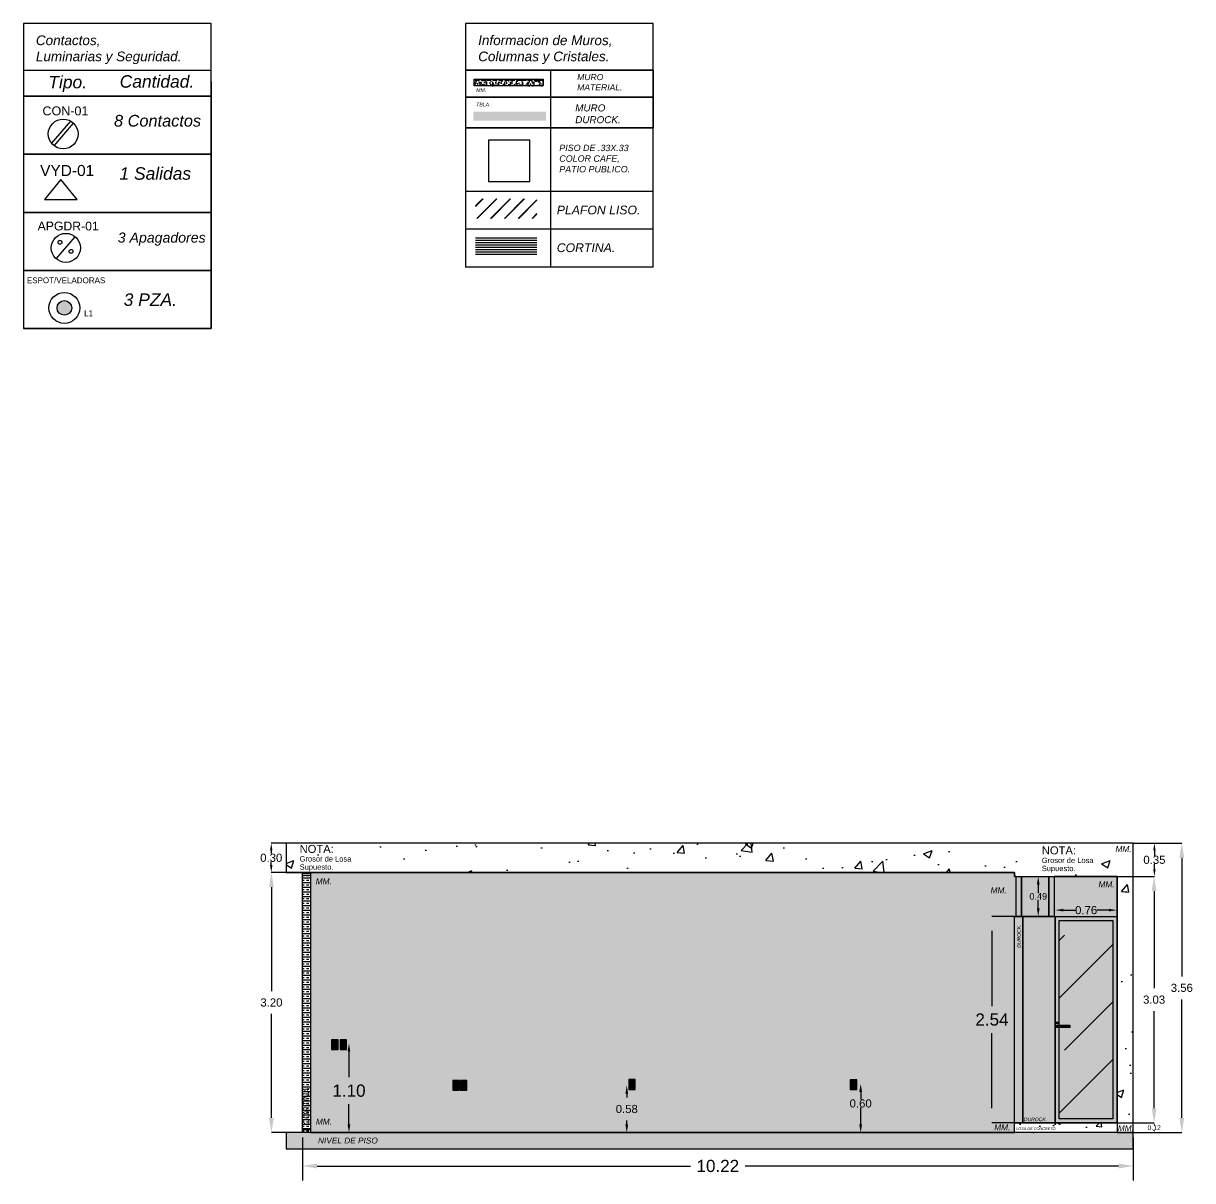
# Model space of a CAD drawing. Header units: millimetres. Extents: x 10930 to 21977, y 3784 to 7635.
# Drawn here: x 10990.5 to 11004.88, y 3807.74 to 3821.97 of the extents above; entities that cross this region are included whole.
import ezdxf

# ---------------------------------------------------------------- set-up
doc = ezdxf.new("R2010")
doc.units = ezdxf.units.MM
for name, color, linetype in [('CORTE', 224, 'Continuous'), ('CUADRO IMFORMATIVO', 93, 'Continuous'), ('MEDIDAS.', 75, 'Continuous'), ('MUROS ACABADO.', 60, 'Continuous')]:
    doc.layers.add(name, color=color, linetype=linetype)
doc.layers.add('MURO DUROCK', color=61, linetype='Continuous', lineweight=25)
doc.styles.get("Standard").update_dxf_attribs({"font": 'arial.ttf'})
doc.dimstyles.get("Standard").update_dxf_attribs({"dimtxt": 0.15, "dimasz": 0.18, "dimexe": 0.18, "dimexo": 0.0625, "dimgap": 0.09, "dimtad": 0, "dimtih": 1, "dimtoh": 1, "dimzin": 0, "dimdsep": 46, "dimtxsty": 'Standard', "dimblk2": 'ARCHTICK', "dimcen": 0.09, "dimadec": 0, "dimazin": 0, "dimtfac": 1, "dimtofl": 0, "dimtmove": 0, "dimatfit": 3, "dimfxl": 1, "dimtolj": 1, "dimtzin": 0, "dimarcsym": 0})

# ---------------------------------------------------------------- blocks, each defined once
blk = doc.blocks.new('*D201')
at = {"layer": 'Defpoints', "color": 0, "transparency": 16777216}
for p in [(11004.152, 3811.889), (11004.152, 3808.329), (11004.749, 3808.329)]:
    blk.add_point(p, dxfattribs=at)
at = {"layer": 'MEDIDAS.', "color": 0, "lineweight": -2, "transparency": 16777216}
for p, q in [((11004.152, 3811.889), (11004.749, 3811.889)), ((11004.749, 3811.709), (11004.749, 3810.25)), ((11004.749, 3808.509), (11004.749, 3809.968)), ((11004.152, 3808.329), (11004.749, 3808.329))]:
    blk.add_line(p, q, dxfattribs=at)
at = {"layer": 'MEDIDAS.', "color": 0, "transparency": 16777216}
for points in [[(11004.719, 3811.709), (11004.779, 3811.709), (11004.749, 3811.889)], [(11004.719, 3808.509), (11004.779, 3808.509), (11004.749, 3808.329)]]:
    blk.add_solid(points, dxfattribs=at)
at = {"layer": 'MEDIDAS.', "color": 0, "transparency": 16777216, "insert": (11004.749, 3810.109), "char_height": 0.1, "attachment_point": 5}
blk.add_mtext('\\A1;3.56', dxfattribs=at)
blk = doc.blocks.new('_ArchTick')
at = {"color": 0, "linetype": 'ByBlock', "const_width": 0.15}
blk.add_lwpolyline([(-0.5, -0.5), (0.5, 0.5)], dxfattribs=at)
blk = doc.blocks.new('*D202')
at = {"layer": 'Defpoints', "color": 0, "transparency": 16777216}
for p in [(11004.152, 3811.889), (11004.152, 3811.479), (11004.412, 3811.479)]:
    blk.add_point(p, dxfattribs=at)
at = {"layer": 'MEDIDAS.', "color": 0, "lineweight": -2, "transparency": 16777216}
for p, q in [((11004.152, 3811.889), (11004.412, 3811.889)), ((11004.412, 3811.799), (11004.412, 3811.735)), ((11004.412, 3811.569), (11004.412, 3811.633)), ((11004.152, 3811.479), (11004.412, 3811.479))]:
    blk.add_line(p, q, dxfattribs=at)
at = {"layer": 'MEDIDAS.', "color": 0, "transparency": 16777216}
for points in [[(11004.397, 3811.799), (11004.427, 3811.799), (11004.412, 3811.889)], [(11004.397, 3811.569), (11004.427, 3811.569), (11004.412, 3811.479)]]:
    blk.add_solid(points, dxfattribs=at)
at = {"layer": 'MEDIDAS.', "color": 0, "transparency": 16777216, "insert": (11004.412, 3811.684), "char_height": 0.1, "attachment_point": 5}
blk.add_mtext('\\A1;0.35', dxfattribs=at)
blk = doc.blocks.new('*D203')
at = {"layer": 'Defpoints', "color": 0, "transparency": 16777216}
for p in [(10993.732, 3811.889), (10993.549, 3811.529), (10993.732, 3811.529)]:
    blk.add_point(p, dxfattribs=at)
at = {"layer": 'MEDIDAS.', "color": 0, "lineweight": -2, "transparency": 16777216}
for p, q in [((10993.732, 3811.889), (10993.549, 3811.889)), ((10993.549, 3811.799), (10993.549, 3811.76)), ((10993.549, 3811.619), (10993.549, 3811.658)), ((10993.732, 3811.529), (10993.549, 3811.529))]:
    blk.add_line(p, q, dxfattribs=at)
at = {"layer": 'MEDIDAS.', "color": 0, "transparency": 16777216}
for points in [[(10993.534, 3811.799), (10993.564, 3811.799), (10993.549, 3811.889)], [(10993.534, 3811.619), (10993.564, 3811.619), (10993.549, 3811.529)]]:
    blk.add_solid(points, dxfattribs=at)
at = {"layer": 'MEDIDAS.', "color": 0, "transparency": 16777216, "insert": (10993.549, 3811.709), "char_height": 0.1, "attachment_point": 5}
blk.add_mtext('\\A1;0.30', dxfattribs=at)
blk = doc.blocks.new('*D204')
at = {"layer": 'Defpoints', "color": 0, "transparency": 16777216}
for p in [(11003.952, 3811.479), (11003.952, 3808.449), (11004.408, 3808.449)]:
    blk.add_point(p, dxfattribs=at)
at = {"layer": 'MEDIDAS.', "color": 0, "lineweight": -2, "transparency": 16777216}
for p, q in [((11003.952, 3811.479), (11004.408, 3811.479)), ((11004.408, 3811.299), (11004.408, 3810.105)), ((11004.408, 3808.629), (11004.408, 3809.823)), ((11003.952, 3808.449), (11004.408, 3808.449))]:
    blk.add_line(p, q, dxfattribs=at)
at = {"layer": 'MEDIDAS.', "color": 0, "transparency": 16777216}
for points in [[(11004.378, 3811.299), (11004.438, 3811.299), (11004.408, 3811.479)], [(11004.378, 3808.629), (11004.438, 3808.629), (11004.408, 3808.449)]]:
    blk.add_solid(points, dxfattribs=at)
at = {"layer": 'MEDIDAS.', "color": 0, "transparency": 16777216, "insert": (11004.408, 3809.964), "char_height": 0.1, "attachment_point": 5}
blk.add_mtext('\\A1;3.03', dxfattribs=at)
blk = doc.blocks.new('*D205')
at = {"layer": 'Defpoints', "color": 0, "transparency": 16777216}
for p in [(10994.032, 3811.529), (10993.551, 3808.329), (10994.032, 3808.329)]:
    blk.add_point(p, dxfattribs=at)
at = {"layer": 'MEDIDAS.', "color": 0, "lineweight": -2, "transparency": 16777216}
for p, q in [((10994.032, 3811.529), (10993.551, 3811.529)), ((10993.551, 3811.349), (10993.551, 3810.07)), ((10993.551, 3808.509), (10993.551, 3809.788)), ((10994.032, 3808.329), (10993.551, 3808.329))]:
    blk.add_line(p, q, dxfattribs=at)
at = {"layer": 'MEDIDAS.', "color": 0, "transparency": 16777216}
for points in [[(10993.521, 3811.349), (10993.581, 3811.349), (10993.551, 3811.529)], [(10993.521, 3808.509), (10993.581, 3808.509), (10993.551, 3808.329)]]:
    blk.add_solid(points, dxfattribs=at)
at = {"layer": 'MEDIDAS.', "color": 0, "transparency": 16777216, "insert": (10993.551, 3809.929), "char_height": 0.1, "attachment_point": 5}
blk.add_mtext('\\A1;3.20', dxfattribs=at)
blk = doc.blocks.new('*D206')
at = {"layer": 'Defpoints', "color": 0, "transparency": 16777216}
for p in [(11004.152, 3808.449), (11004.152, 3808.329), (11004.409, 3808.329)]:
    blk.add_point(p, dxfattribs=at)
at = {"layer": 'MEDIDAS.', "color": 0, "lineweight": -2, "transparency": 16777216}
for p, q in [((11004.152, 3808.449), (11004.409, 3808.449)), ((11004.152, 3808.329), (11004.409, 3808.329)), ((11004.409, 3808.429), (11004.409, 3808.42)), ((11004.409, 3808.349), (11004.409, 3808.358))]:
    blk.add_line(p, q, dxfattribs=at)
at = {"layer": 'MEDIDAS.', "color": 0, "transparency": 16777216}
for points in [[(11004.406, 3808.429), (11004.413, 3808.429), (11004.409, 3808.449)], [(11004.406, 3808.349), (11004.413, 3808.349), (11004.409, 3808.329)]]:
    blk.add_solid(points, dxfattribs=at)
at = {"layer": 'MEDIDAS.', "color": 0, "transparency": 16777216, "insert": (11004.409, 3808.389), "char_height": 0.06, "attachment_point": 5}
blk.add_mtext('\\A1;0.12', dxfattribs=at)
blk = doc.blocks.new('*D209')
at = {"layer": 'Defpoints', "color": 0, "transparency": 16777216}
for p in [(10993.932, 3808.329), (11004.152, 3808.329), (11004.152, 3807.918)]:
    blk.add_point(p, dxfattribs=at)
at = {"layer": 'MEDIDAS.', "color": 0, "lineweight": -2, "transparency": 16777216}
for p, q in [((10993.932, 3808.267), (10993.932, 3807.738)), ((11004.152, 3808.267), (11004.152, 3807.738)), ((10994.112, 3807.918), (10998.707, 3807.918)), ((11003.972, 3807.918), (10999.377, 3807.918))]:
    blk.add_line(p, q, dxfattribs=at)
at = {"layer": 'MEDIDAS.', "color": 0, "transparency": 16777216}
for points in [[(10994.112, 3807.948), (10994.112, 3807.888), (10993.932, 3807.918)], [(11003.972, 3807.948), (11003.972, 3807.888), (11004.152, 3807.918)]]:
    blk.add_solid(points, dxfattribs=at)
at = {"layer": 'MEDIDAS.', "color": 0, "transparency": 16777216, "insert": (10999.042, 3807.918), "char_height": 0.15, "attachment_point": 5}
blk.add_mtext('\\A1;10.22', dxfattribs=at)
blk = doc.blocks.new('*D211')
at = {"layer": 'Defpoints', "color": 0, "transparency": 16777216}
for p in [(11002.692, 3810.989), (11002.414, 3808.449), (11002.692, 3808.449)]:
    blk.add_point(p, dxfattribs=at)
at = {"layer": 'MEDIDAS.', "color": 0, "lineweight": -2, "transparency": 16777216}
for p, q in [((11002.692, 3810.989), (11002.414, 3810.989)), ((11002.414, 3810.809), (11002.414, 3809.886)), ((11002.414, 3808.629), (11002.414, 3809.553)), ((11002.692, 3808.449), (11002.414, 3808.449))]:
    blk.add_line(p, q, dxfattribs=at)
at = {"layer": 'MEDIDAS.', "color": 0, "transparency": 16777216}
for points in [[(11002.384, 3810.809), (11002.444, 3810.809), (11002.414, 3810.989)], [(11002.384, 3808.629), (11002.444, 3808.629), (11002.414, 3808.449)]]:
    blk.add_solid(points, dxfattribs=at)
at = {"layer": 'MEDIDAS.', "color": 0, "transparency": 16777216, "insert": (11002.414, 3809.719), "char_height": 0.15, "attachment_point": 5}
blk.add_mtext('\\A1;2.54', dxfattribs=at)
blk = doc.blocks.new('*D213')
at = {"layer": 'Defpoints', "color": 0, "transparency": 16777216}
for p in [(11002.983, 3811.479), (11002.983, 3811.479), (11002.983, 3810.989)]:
    blk.add_point(p, dxfattribs=at)
at = {"layer": 'MEDIDAS.', "color": 0, "lineweight": -2, "transparency": 16777216}
for p, q in [((11002.983, 3811.379), (11002.983, 3811.275)), ((11002.983, 3811.089), (11002.983, 3811.193))]:
    blk.add_line(p, q, dxfattribs=at)
at = {"layer": 'MEDIDAS.', "color": 0, "transparency": 16777216}
for points in [[(11002.966, 3811.379), (11003, 3811.379), (11002.983, 3811.479)], [(11002.966, 3811.089), (11003, 3811.089), (11002.983, 3810.989)]]:
    blk.add_solid(points, dxfattribs=at)
at = {"layer": 'MEDIDAS.', "color": 0, "transparency": 16777216, "insert": (11002.983, 3811.234), "char_height": 0.08, "attachment_point": 5}
blk.add_mtext('\\A1;0.49', dxfattribs=at)
blk = doc.blocks.new('*D215')
at = {"layer": 'Defpoints', "color": 0, "transparency": 16777216}
for p in [(11003.192, 3811.065), (11003.952, 3811.065), (11003.952, 3811.065)]:
    blk.add_point(p, dxfattribs=at)
at = {"layer": 'MEDIDAS.', "color": 0, "lineweight": -2, "transparency": 16777216}
for p, q in [((11003.292, 3811.065), (11003.442, 3811.065)), ((11003.852, 3811.065), (11003.702, 3811.065))]:
    blk.add_line(p, q, dxfattribs=at)
at = {"layer": 'MEDIDAS.', "color": 0, "transparency": 16777216}
for points in [[(11003.292, 3811.082), (11003.292, 3811.049), (11003.192, 3811.065)], [(11003.852, 3811.082), (11003.852, 3811.049), (11003.952, 3811.065)]]:
    blk.add_solid(points, dxfattribs=at)
at = {"layer": 'MEDIDAS.', "color": 0, "transparency": 16777216, "insert": (11003.572, 3811.065), "char_height": 0.1, "attachment_point": 5}
blk.add_mtext('\\A1;0.76', dxfattribs=at)
blk = doc.blocks.new('*D217')
at = {"layer": 'Defpoints', "color": 0, "transparency": 16777216}
for p in [(10994.505, 3809.429), (10994.505, 3809.429), (10994.565, 3808.329)]:
    blk.add_point(p, dxfattribs=at)
at = {"layer": 'MEDIDAS.', "color": 0, "lineweight": -2, "transparency": 16777216}
for p, q in [((10994.505, 3809.329), (10994.505, 3809.011)), ((10994.505, 3808.429), (10994.505, 3808.678)), ((10994.565, 3808.329), (10994.505, 3808.329))]:
    blk.add_line(p, q, dxfattribs=at)
at = {"layer": 'MEDIDAS.', "color": 0, "transparency": 16777216}
for points in [[(10994.488, 3809.329), (10994.521, 3809.329), (10994.505, 3809.429)], [(10994.488, 3808.429), (10994.521, 3808.429), (10994.505, 3808.329)]]:
    blk.add_solid(points, dxfattribs=at)
at = {"layer": 'MEDIDAS.', "color": 0, "transparency": 16777216, "insert": (10994.505, 3808.844), "char_height": 0.15, "attachment_point": 5}
blk.add_mtext('\\A1;1.10', dxfattribs=at)
blk = doc.blocks.new('*D220')
at = {"layer": 'Defpoints', "color": 0, "transparency": 16777216}
for p in [(11000.799, 3808.929), (11000.799, 3808.929), (11000.799, 3808.329)]:
    blk.add_point(p, dxfattribs=at)
at = {"layer": 'MEDIDAS.', "color": 0, "lineweight": -2, "transparency": 16777216}
for p, q in [((11000.799, 3808.829), (11000.799, 3808.738)), ((11000.799, 3808.429), (11000.799, 3808.636))]:
    blk.add_line(p, q, dxfattribs=at)
at = {"layer": 'MEDIDAS.', "color": 0, "transparency": 16777216}
for points in [[(11000.782, 3808.829), (11000.816, 3808.829), (11000.799, 3808.929)], [(11000.782, 3808.429), (11000.816, 3808.429), (11000.799, 3808.329)]]:
    blk.add_solid(points, dxfattribs=at)
at = {"layer": 'MEDIDAS.', "color": 0, "transparency": 16777216, "insert": (11000.799, 3808.687), "char_height": 0.1, "attachment_point": 5}
blk.add_mtext('\\A1;0.60', dxfattribs=at)
blk = doc.blocks.new('*D221')
at = {"layer": 'Defpoints', "color": 0, "transparency": 16777216}
for p in [(10997.922, 3808.909), (10997.922, 3808.909), (10997.922, 3808.329)]:
    blk.add_point(p, dxfattribs=at)
at = {"layer": 'MEDIDAS.', "color": 0, "lineweight": -2, "transparency": 16777216}
for p, q in [((10997.922, 3808.809), (10997.922, 3808.76)), ((10997.922, 3808.429), (10997.922, 3808.478))]:
    blk.add_line(p, q, dxfattribs=at)
at = {"layer": 'MEDIDAS.', "color": 0, "transparency": 16777216}
for points in [[(10997.905, 3808.809), (10997.939, 3808.809), (10997.922, 3808.909)], [(10997.905, 3808.429), (10997.939, 3808.429), (10997.922, 3808.329)]]:
    blk.add_solid(points, dxfattribs=at)
at = {"layer": 'MEDIDAS.', "color": 0, "transparency": 16777216, "insert": (10997.922, 3808.619), "char_height": 0.1, "attachment_point": 5}
blk.add_mtext('\\A1;0.58', dxfattribs=at)

msp = doc.modelspace()

# ---------------------------------------------------------------- hatches: boundary and pattern name
at = {"layer": 'CORTE'}
h = msp.add_hatch(dxfattribs=at)
h.set_pattern_fill('TRANS', color=250)
h.set_pattern_definition([(0, (10960.837, 3730.482), (0, 6.35), []), (0, (10960.837, 3733.657), (0, 6.35), [3.175, -3.175])])
h.paths.add_polyline_path([(10993.932, 3811.529), (10994.032, 3811.529), (10994.032, 3811.493), (10993.932, 3811.493)])
h = msp.add_hatch(color=251, dxfattribs=at)
h.dxf.hatch_style = 1
h.paths.add_polyline_path([(11002.71, 3811.479), (11002.776, 3811.479), (11002.776, 3810.989), (11002.71, 3810.989)])
h = msp.add_hatch(color=251, dxfattribs=at)
h.dxf.hatch_style = 1
h.paths.add_polyline_path([(11003.112, 3811.479), (11003.178, 3811.479), (11003.178, 3810.989), (11003.112, 3810.989)])
h = msp.add_hatch(dxfattribs=at)
h.set_pattern_fill('TRANS', color=250)
h.set_pattern_definition([(0, (10960.837, 3727.3187), (0, 6.35), []), (0, (10960.837, 3730.4937), (0, 6.35), [3.175, -3.175])])
h.paths.add_polyline_path([(10993.932, 3808.366), (10994.032, 3808.366), (10994.032, 3808.329), (10993.932, 3808.329)])
at = {"layer": 'CUADRO IMFORMATIVO'}
h = msp.add_hatch(dxfattribs=at)
h.set_pattern_fill('ANGLE', color=151, scale=0.010385)
h.set_pattern_definition([(0, (-11794.835896, -4063.511164), (0, 0.07254180236), [0.05275767444, -0.01978412792]), (90, (-11794.835896, -4063.511164), (-0.07254180236, 4e-18), [0.05275767444, -0.01978412792])])
h.paths.add_polyline_path([(10996.895, 3821.204), (10996.895, 3821.287), (10996.043, 3821.287), (10996.043, 3821.204)])
h = msp.add_hatch(dxfattribs=at)
h.set_pattern_fill('AR-CONC', color=50, scale=0.0005)
h.paths.add_polyline_path([(10996.043, 3821.204), (10996.043, 3821.287), (10996.895, 3821.287), (10996.895, 3821.204)])
h = msp.add_hatch(color=52, dxfattribs=at)
h.dxf.hatch_style = 1
h.paths.add_polyline_path([(10996.929, 3820.778), (10996.929, 3820.885), (10996.035, 3820.885), (10996.035, 3820.778)])
h = msp.add_hatch(dxfattribs=at)
h.set_pattern_fill('JIS_LC_20A', color=71, scale=0.006)
h.set_pattern_definition([(45, (26.15879, 1.55825), (-0.0848528137, 0.0848528137), []), (45, (26.16479, 1.55825), (-0.0848528137, 0.0848528137), [])])
h.paths.add_polyline_path([(10996.063, 3819.813), (10996.817, 3819.813), (10996.817, 3819.573), (10996.063, 3819.573)])
h = msp.add_hatch(dxfattribs=at)
h.set_pattern_fill('LINE', color=86, scale=0.009)
h.paths.add_polyline_path([(10996.063, 3819.349), (10996.817, 3819.349), (10996.817, 3819.109), (10996.063, 3819.109)])
at = {"layer": 'CUADRO IMFORMATIVO', "lineweight": -3}
h = msp.add_hatch(color=3, dxfattribs=at)
h.dxf.hatch_style = 1
edge = h.paths.add_edge_path()
edge.add_arc((10991.004, 3818.473), 0.0902, 0, 360)
at = {"layer": 'MURO DUROCK'}
h = msp.add_hatch(color=30, dxfattribs=at)
h.dxf.hatch_style = 1
h.paths.add_polyline_path([(11002.792, 3808.449), (11002.692, 3808.449), (11002.692, 3810.989), (11002.792, 3810.989)])
h = msp.add_hatch(color=30, dxfattribs=at)
h.dxf.hatch_style = 1
h.paths.add_polyline_path([(11003.192, 3808.449), (11002.792, 3808.449), (11002.792, 3810.989), (11003.192, 3810.989)])
at = {"layer": 'MUROS ACABADO.'}
h = msp.add_hatch(dxfattribs=at)
h.set_pattern_fill('AR-CONC', color=50, scale=0.006)
h.set_pattern_definition([(50, (10960.8372, 3730.4821), (1.093108, -0.0956345), [0.1143, -1.2573]), (355, (10960.8372, 3730.4821), (-0.21146, 1.146341), [0.09144, -1.005844]), (100.4514, (10960.9283, 3730.4741), (0.881647, 1.050707), [0.09714, -1.068541]), (46.1842, (10960.8372, 3730.7869), (1.626474, -0.252254), [0.17145, -1.88595]), (96.6356, (10960.9727, 3730.7659), (1.424425, 1.484557), [0.14571, -1.602814]), (351.1842, (10960.8372, 3730.7869), (1.424425, 1.484557), [0.13716, -1.508758]), (21, (10960.9896, 3730.7107), (0.909686, -0.613591), [0.1143, -1.2573]), (326, (10960.9896, 3730.7107), (0.370812, 1.105128), [0.09144, -1.00584]), (71.4514, (10961.0654, 3730.6596), (1.280499, 0.491537), [0.09714, -1.06854]), (37.5, (10960.8372, 3730.4821), (0.0185316, 0.5073302), [0, -0.993648, 0, -1.02108, 0, -1.00965]), (7.5, (10960.8372, 3730.4821), (0.400918, 0.6010834), [0, -0.582168, 0, -0.970788, 0, -0.38481]), (327.5, (10960.49734, 3730.4821), (0.8135436, -0.0343725), [0, -0.381, 0, -1.18872, 0, -1.57734]), (317.5, (10960.34494, 3730.4821), (0.888775, 0.152559), [0, -0.4953, 0, -0.789432, 0, -1.12014])])
h.paths.add_polyline_path([(11003.952, 3811.479), (11003.952, 3808.329), (11004.152, 3808.329), (11004.152, 3811.889), (10993.732, 3811.889), (10993.732, 3811.589), (10993.732, 3811.529), (11002.692, 3811.529), (11002.692, 3811.479)])
h = msp.add_hatch(dxfattribs=at)
h.set_pattern_fill('TRANS', color=254, scale=0.009)
h.set_pattern_definition([(0, (10960.83719, 3730.482114), (0, 0.05715), []), (0, (10960.83719, 3730.51069), (0, 0.05715), [0.028575, -0.028575])])
h.paths.add_polyline_path([(10993.932, 3811.529), (10994.032, 3811.529), (10994.032, 3808.329), (10993.932, 3808.329)])
h = msp.add_hatch(color=253, dxfattribs=at)
h.dxf.hatch_style = 1
h.paths.add_polyline_path([(10994.032, 3811.529), (10994.032, 3808.329), (11002.692, 3808.329), (11002.692, 3810.989), (11002.71, 3810.989), (11002.71, 3811.479), (11002.692, 3811.479), (11002.692, 3811.529)])
h = msp.add_hatch(color=253, dxfattribs=at)
h.dxf.hatch_style = 1
h.paths.add_polyline_path([(11002.776, 3811.479), (11003.112, 3811.479), (11003.112, 3810.989), (11002.776, 3810.989)])
h = msp.add_hatch(color=253, dxfattribs=at)
h.dxf.hatch_style = 1
h.paths.add_polyline_path([(11003.178, 3811.479), (11003.178, 3810.989), (11003.192, 3810.989), (11003.192, 3808.449), (11003.952, 3808.449), (11003.952, 3811.479)])
h = msp.add_hatch(color=254, dxfattribs=at)
h.dxf.hatch_style = 1
h.paths.add_polyline_path([(11003.192, 3810.989), (11003.952, 3810.989), (11003.952, 3808.449), (11003.192, 3808.449)])
h = msp.add_hatch(dxfattribs=at)
h.set_pattern_fill('JIS_STN_1E', color=140)
h.set_pattern_definition([(45, (10962.6488, 3728.3779), (-0.707107, 0.707107), []), (45, (10963.3538, 3728.3779), (-0.707107, 0.707107), [1, -0.5])])
h.paths.add_polyline_path([(11003.242, 3810.939), (11003.902, 3810.939), (11003.902, 3808.499), (11003.242, 3808.499)])
h = msp.add_hatch(color=250, dxfattribs=at)
h.dxf.hatch_style = 1
edge = h.paths.add_edge_path()
edge.add_arc((11003.218, 3809.678), 0.0125, 0, 360)
h = msp.add_hatch(color=254, dxfattribs=at)
h.dxf.hatch_style = 1
h.paths.add_polyline_path([(11003.209, 3809.649), (11003.373, 3809.649), (11003.373, 3809.623), (11003.209, 3809.623)])
h = msp.add_hatch(color=40, dxfattribs=at)
h.dxf.hatch_style = 1
h.paths.add_polyline_path([(10994.291, 3809.471), (10994.291, 3809.351), (10994.371, 3809.351), (10994.371, 3809.471)])
h = msp.add_hatch(color=40, dxfattribs=at)
h.dxf.hatch_style = 1
h.paths.add_polyline_path([(10994.395, 3809.471), (10994.395, 3809.351), (10994.475, 3809.351), (10994.475, 3809.471)])
h = msp.add_hatch(color=254, dxfattribs=at)
h.dxf.hatch_style = 1
h.paths.add_polyline_path([(10994.306, 3809.457), (10994.355, 3809.457), (10994.355, 3809.429), (10994.306, 3809.429)])
h.paths.add_polyline_path([(10994.306, 3809.395), (10994.355, 3809.395), (10994.355, 3809.367), (10994.306, 3809.367)])
h = msp.add_hatch(color=254, dxfattribs=at)
h.dxf.hatch_style = 1
h.paths.add_polyline_path([(10994.41, 3809.457), (10994.459, 3809.457), (10994.459, 3809.429), (10994.41, 3809.429)])
h.paths.add_polyline_path([(10994.41, 3809.395), (10994.459, 3809.395), (10994.459, 3809.367), (10994.41, 3809.367)])
h = msp.add_hatch(color=40, dxfattribs=at)
h.dxf.hatch_style = 1
h.paths.add_polyline_path([(10995.781, 3808.969), (10995.781, 3808.849), (10995.861, 3808.849), (10995.861, 3808.969)])
h = msp.add_hatch(color=254, dxfattribs=at)
h.dxf.hatch_style = 1
h.paths.add_polyline_path([(10995.801, 3808.949), (10995.801, 3808.869), (10995.841, 3808.869), (10995.841, 3808.949)])
h = msp.add_hatch(color=253, dxfattribs=at)
h.dxf.hatch_style = 1
h.paths.add_polyline_path([(10995.827, 3808.94), (10995.831, 3808.94), (10995.831, 3808.918), (10995.827, 3808.918)])
h.paths.add_polyline_path([(10995.81, 3808.94), (10995.815, 3808.94), (10995.815, 3808.918), (10995.81, 3808.918)])
h.paths.add_polyline_path([(10995.81, 3808.9), (10995.815, 3808.9), (10995.815, 3808.878), (10995.81, 3808.878)])
h.paths.add_polyline_path([(10995.827, 3808.9), (10995.831, 3808.9), (10995.831, 3808.878), (10995.827, 3808.878)])
h = msp.add_hatch(color=40, dxfattribs=at)
h.dxf.hatch_style = 1
h.paths.add_polyline_path([(10995.873, 3808.969), (10995.873, 3808.849), (10995.953, 3808.849), (10995.953, 3808.969)])
h = msp.add_hatch(color=253, dxfattribs=at)
h.dxf.hatch_style = 1
h.paths.add_polyline_path([(10995.903, 3808.919), (10995.903, 3808.899), (10995.923, 3808.899), (10995.923, 3808.919)])
h = msp.add_hatch(color=40, dxfattribs=at)
h.dxf.hatch_style = 1
h.paths.add_polyline_path([(10997.946, 3808.981), (10997.946, 3808.861), (10998.026, 3808.861), (10998.026, 3808.981)])
h = msp.add_hatch(color=254, dxfattribs=at)
h.dxf.hatch_style = 1
h.paths.add_polyline_path([(10997.966, 3808.961), (10997.966, 3808.881), (10998.006, 3808.881), (10998.006, 3808.961)])
h = msp.add_hatch(color=253, dxfattribs=at)
h.dxf.hatch_style = 1
h.paths.add_polyline_path([(10997.992, 3808.952), (10997.996, 3808.952), (10997.996, 3808.93), (10997.992, 3808.93)])
h.paths.add_polyline_path([(10997.975, 3808.952), (10997.98, 3808.952), (10997.98, 3808.93), (10997.975, 3808.93)])
h.paths.add_polyline_path([(10997.975, 3808.912), (10997.98, 3808.912), (10997.98, 3808.89), (10997.975, 3808.89)])
h.paths.add_polyline_path([(10997.992, 3808.912), (10997.996, 3808.912), (10997.996, 3808.89), (10997.992, 3808.89)])
h = msp.add_hatch(color=40, dxfattribs=at)
h.dxf.hatch_style = 1
h.paths.add_polyline_path([(11000.671, 3808.98), (11000.671, 3808.86), (11000.751, 3808.86), (11000.751, 3808.98)])
h = msp.add_hatch(color=254, dxfattribs=at)
h.dxf.hatch_style = 1
h.paths.add_polyline_path([(11000.691, 3808.96), (11000.691, 3808.88), (11000.731, 3808.88), (11000.731, 3808.96)])
h = msp.add_hatch(color=253, dxfattribs=at)
h.dxf.hatch_style = 1
h.paths.add_polyline_path([(11000.717, 3808.951), (11000.721, 3808.951), (11000.721, 3808.929), (11000.717, 3808.929)])
h.paths.add_polyline_path([(11000.7, 3808.951), (11000.705, 3808.951), (11000.705, 3808.929), (11000.7, 3808.929)])
h.paths.add_polyline_path([(11000.7, 3808.911), (11000.705, 3808.911), (11000.705, 3808.89), (11000.7, 3808.89)])
h.paths.add_polyline_path([(11000.717, 3808.911), (11000.721, 3808.911), (11000.721, 3808.89), (11000.717, 3808.89)])
h = msp.add_hatch(color=250, dxfattribs=at)
h.dxf.hatch_style = 1
h.paths.add_polyline_path([(10993.732, 3808.329), (10993.732, 3808.129), (11004.152, 3808.129), (11004.152, 3808.329)])
h = msp.add_hatch(dxfattribs=at)
h.set_pattern_fill('AR-CONC', color=50, scale=0.003)
h.set_pattern_definition([(50, (10960.8372, 3730.4821), (0.546554, -0.0478173), [0.05715, -0.62865]), (355, (10960.8372, 3730.4821), (-0.1057303, 0.5731705), [0.04572, -0.5029218]), (100.45144, (10960.88274, 3730.47813), (0.4408237, 0.5253533), [0.04857, -0.5342707]), (46.1842, (10960.8372, 3730.6345), (0.813237, -0.126127), [0.085725, -0.942975]), (96.6356, (10960.90496, 3730.624), (0.7122124, 0.7422784), [0.072855, -0.801407]), (351.1842, (10960.8372, 3730.6345), (0.7122124, 0.742278), [0.06858, -0.754379]), (21, (10960.9134, 3730.5964), (0.4548432, -0.3067956), [0.05715, -0.62865]), (326, (10960.9134, 3730.5964), (0.185406, 0.552564), [0.04572, -0.50292]), (71.45144, (10960.9513, 3730.57085), (0.6402493, 0.2457683), [0.04857, -0.5342698]), (37.5, (10960.8372, 3730.48211), (0.0092658, 0.2536651), [0, -0.496824, 0, -0.51054, 0, -0.504825]), (7.5, (10960.8372, 3730.48211), (0.200459, 0.3005417), [0, -0.291084, 0, -0.485394, 0, -0.192405]), (327.5, (10960.66726, 3730.48211), (0.4067718, -0.01718623), [0, -0.1905, 0, -0.59436, 0, -0.78867]), (317.5, (10960.59106, 3730.4821), (0.4443875, 0.0762795), [0, -0.24765, 0, -0.394716, 0, -0.56007])])
h.paths.add_polyline_path([(11002.692, 3808.329), (11002.692, 3808.449), (11003.952, 3808.449), (11003.952, 3808.329)])

# ---------------------------------------------------------------- linework, layer by layer
at = {"layer": 'CORTE'}
for points in [[(11003.952, 3811.479), (11003.952, 3808.329), (11004.152, 3808.329), (11004.152, 3811.889), (10993.732, 3811.889), (10993.732, 3811.589), (10993.732, 3811.529), (11002.692, 3811.529), (11002.692, 3811.479)], [(10993.932, 3811.529), (10994.032, 3811.529), (10994.032, 3808.329), (10993.932, 3808.329)], [(10993.932, 3811.529), (10994.032, 3811.529), (10994.032, 3811.493), (10993.932, 3811.493)], [(11002.71, 3811.479), (11002.776, 3811.479), (11002.776, 3810.989), (11002.71, 3810.989)], [(11003.112, 3811.479), (11003.178, 3811.479), (11003.178, 3810.989), (11003.112, 3810.989)], [(11002.792, 3808.449), (11002.692, 3808.449), (11002.692, 3810.989), (11002.792, 3810.989)], [(11003.192, 3808.449), (11002.792, 3808.449), (11002.792, 3810.989), (11003.192, 3810.989)], [(11003.192, 3810.989), (11003.952, 3810.989), (11003.952, 3808.449), (11003.192, 3808.449)], [(11003.242, 3810.939), (11003.902, 3810.939), (11003.902, 3808.499), (11003.242, 3808.499)], [(11003.209, 3809.649), (11003.373, 3809.649), (11003.373, 3809.623), (11003.209, 3809.623)], [(10994.306, 3809.457), (10994.355, 3809.457), (10994.355, 3809.429), (10994.306, 3809.429)], [(10994.306, 3809.395), (10994.355, 3809.395), (10994.355, 3809.367), (10994.306, 3809.367)], [(10994.41, 3809.457), (10994.459, 3809.457), (10994.459, 3809.429), (10994.41, 3809.429)], [(10994.41, 3809.395), (10994.459, 3809.395), (10994.459, 3809.367), (10994.41, 3809.367)], [(10995.801, 3808.949), (10995.801, 3808.869), (10995.841, 3808.869), (10995.841, 3808.949)], [(10995.81, 3808.94), (10995.815, 3808.94), (10995.815, 3808.918), (10995.81, 3808.918)], [(10995.81, 3808.9), (10995.815, 3808.9), (10995.815, 3808.878), (10995.81, 3808.878)], [(10995.827, 3808.94), (10995.831, 3808.94), (10995.831, 3808.918), (10995.827, 3808.918)], [(10995.827, 3808.9), (10995.831, 3808.9), (10995.831, 3808.878), (10995.827, 3808.878)], [(10997.966, 3808.961), (10997.966, 3808.881), (10998.006, 3808.881), (10998.006, 3808.961)], [(10997.975, 3808.952), (10997.98, 3808.952), (10997.98, 3808.93), (10997.975, 3808.93)], [(10997.975, 3808.912), (10997.98, 3808.912), (10997.98, 3808.89), (10997.975, 3808.89)], [(10997.992, 3808.952), (10997.996, 3808.952), (10997.996, 3808.93), (10997.992, 3808.93)], [(10997.992, 3808.912), (10997.996, 3808.912), (10997.996, 3808.89), (10997.992, 3808.89)], [(11000.691, 3808.96), (11000.691, 3808.88), (11000.731, 3808.88), (11000.731, 3808.96)], [(11000.7, 3808.951), (11000.705, 3808.951), (11000.705, 3808.929), (11000.7, 3808.929)], [(11000.7, 3808.911), (11000.705, 3808.911), (11000.705, 3808.89), (11000.7, 3808.89)], [(11000.717, 3808.951), (11000.721, 3808.951), (11000.721, 3808.929), (11000.717, 3808.929)], [(11000.717, 3808.911), (11000.721, 3808.911), (11000.721, 3808.89), (11000.717, 3808.89)], [(10993.932, 3808.366), (10994.032, 3808.366), (10994.032, 3808.329), (10993.932, 3808.329)], [(11002.692, 3808.329), (11002.692, 3808.449), (11003.952, 3808.449), (11003.952, 3808.329)]]:
    msp.add_lwpolyline(points, close=True, dxfattribs=at)
for points in [[(10994.032, 3811.529), (10994.032, 3808.329), (11002.692, 3808.329), (11002.692, 3810.989), (11002.71, 3810.989), (11002.71, 3811.479), (11002.692, 3811.479), (11002.692, 3811.529), (10994.032, 3811.529)], [(11002.776, 3811.479), (11003.112, 3811.479), (11003.112, 3810.989), (11002.776, 3810.989), (11002.776, 3811.479)], [(11003.178, 3811.479), (11003.178, 3810.989), (11003.192, 3810.989), (11003.192, 3808.449), (11003.952, 3808.449), (11003.952, 3811.479), (11003.178, 3811.479)], [(10994.291, 3809.471), (10994.291, 3809.351), (10994.371, 3809.351), (10994.371, 3809.471), (10994.291, 3809.471)], [(10994.395, 3809.471), (10994.395, 3809.351), (10994.475, 3809.351), (10994.475, 3809.471), (10994.395, 3809.471)], [(10995.781, 3808.969), (10995.781, 3808.849), (10995.861, 3808.849), (10995.861, 3808.969), (10995.781, 3808.969)], [(10995.873, 3808.969), (10995.873, 3808.849), (10995.953, 3808.849), (10995.953, 3808.969), (10995.873, 3808.969)], [(10995.903, 3808.919), (10995.903, 3808.899), (10995.923, 3808.899), (10995.923, 3808.919), (10995.903, 3808.919)], [(10997.946, 3808.981), (10997.946, 3808.861), (10998.026, 3808.861), (10998.026, 3808.981), (10997.946, 3808.981)], [(11000.671, 3808.98), (11000.671, 3808.86), (11000.751, 3808.86), (11000.751, 3808.98), (11000.671, 3808.98)], [(10993.732, 3808.329), (10993.732, 3808.129), (11004.152, 3808.129), (11004.152, 3808.329), (10993.732, 3808.329)]]:
    msp.add_lwpolyline(points, dxfattribs=at)
msp.add_circle((11003.218, 3809.678), 0.0125, dxfattribs=at)
at = {"layer": 'CUADRO IMFORMATIVO'}
for p, q in [((10992.808, 3821.973), (10990.5, 3821.973)), ((10990.5, 3821.973), (10990.5, 3821.076)), ((10992.808, 3818.933), (10992.808, 3821.973)), ((10998.248, 3821.973), (10995.94, 3821.973)), ((10995.94, 3821.973), (10995.94, 3821.397)), ((10998.248, 3821.397), (10998.248, 3821.973)), ((10990.5, 3821.397), (10992.808, 3821.397)), ((10995.94, 3821.397), (10998.248, 3821.397)), ((10995.94, 3821.397), (10998.248, 3821.397)), ((10998.248, 3821.397), (10995.94, 3821.397)), ((10995.94, 3821.397), (10995.94, 3820.683)), ((10996.985, 3821.397), (10996.985, 3820.689)), ((10998.248, 3821.397), (10998.248, 3820.689)), ((10998.248, 3820.689), (10998.248, 3821.397)), ((10992.808, 3821.258), (10992.808, 3818.933)), ((10990.5, 3821.076), (10992.808, 3821.076)), ((10992.808, 3821.076), (10990.5, 3821.076)), ((10990.5, 3821.076), (10990.5, 3820.362)), ((10995.94, 3821.065), (10998.248, 3821.065)), ((10998.248, 3821.065), (10995.94, 3821.065)), ((10996.985, 3821.004), (10996.985, 3819.44)), ((10995.94, 3820.689), (10998.248, 3820.689)), ((10998.248, 3820.689), (10995.94, 3820.689)), ((10995.94, 3820.683), (10995.94, 3819.44)), ((10998.248, 3819.44), (10998.248, 3820.683)), ((10996.985, 3820.54), (10996.985, 3818.976)), ((10990.5, 3820.362), (10992.808, 3820.362)), ((10992.808, 3820.362), (10990.5, 3820.362)), ((10990.5, 3820.362), (10990.5, 3819.647)), ((10995.94, 3820.219), (10995.94, 3818.976)), ((10998.248, 3818.976), (10998.248, 3820.219)), ((10998.248, 3819.904), (10995.94, 3819.904)), ((10998.248, 3819.904), (10995.94, 3819.904)), ((10990.5, 3819.647), (10992.808, 3819.647)), ((10992.808, 3819.647), (10990.5, 3819.647)), ((10990.5, 3819.647), (10990.5, 3818.933)), ((10998.248, 3819.44), (10995.94, 3819.44)), ((10998.248, 3819.44), (10995.94, 3819.44)), ((10998.248, 3818.976), (10995.94, 3818.976)), ((10990.5, 3818.933), (10992.808, 3818.933)), ((10992.808, 3818.933), (10990.5, 3818.933)), ((10990.5, 3818.933), (10990.5, 3818.219)), ((10992.808, 3818.219), (10992.808, 3818.933)), ((10992.808, 3818.933), (10992.808, 3818.219)), ((10990.5, 3818.219), (10992.808, 3818.219)), ((10992.808, 3818.219), (10990.5, 3818.219))]:
    msp.add_line(p, q, dxfattribs=at)
at = {"layer": 'CUADRO IMFORMATIVO', "color": 40, "lineweight": -3}
for p, q in [((10990.847, 3820.496), (10991.084, 3820.769)), ((10990.878, 3820.468), (10991.118, 3820.744)), ((10990.903, 3819.078), (10991.136, 3819.348))]:
    msp.add_line(p, q, dxfattribs=at)
at = {"layer": 'CUADRO IMFORMATIVO', "color": 60}
msp.add_lwpolyline([(10996.043, 3821.204), (10996.043, 3821.287), (10996.895, 3821.287), (10996.895, 3821.204)], close=True, dxfattribs=at)
at = {"layer": 'CUADRO IMFORMATIVO', "color": 71}
msp.add_lwpolyline([(10996.22, 3820.029), (10996.729, 3820.029), (10996.729, 3820.538), (10996.22, 3820.538)], close=True, dxfattribs=at)
at = {"layer": 'CUADRO IMFORMATIVO', "color": 40}
msp.add_lwpolyline([(10990.892, 3819.807), (10991.026, 3819.807), (10991.16, 3819.807), (10991.16, 3819.807), (10990.959, 3820.052), (10990.758, 3819.807)], close=True, dxfattribs=at)
at = {"layer": 'CUADRO IMFORMATIVO', "color": 40, "lineweight": -3}
for centre, radius in [((10990.99, 3820.612), 0.183), ((10991.022, 3819.211), 0.179), ((10990.95, 3819.28), 0.0232), ((10991.086, 3819.168), 0.0232)]:
    msp.add_circle(centre, radius, dxfattribs=at)
at = {"layer": 'CUADRO IMFORMATIVO', "color": 3, "lineweight": -3}
for radius in [0.19, 0.0902]:
    msp.add_circle((10991.004, 3818.473), radius, dxfattribs=at)

# ---------------------------------------------------------------- texts
at = {"layer": 'CUADRO IMFORMATIVO', "color": 7}
for s, height, p in [('CON-01', 0.1102, (10990.735, 3820.841)), ('VYD-01', 0.136, (10990.706, 3820.095)), ('APGDR-01', 0.1077, (10990.675, 3819.426)), ('ESPOT/VELADORAS', 0.07063, (10990.543, 3818.777))]:
    msp.add_text(s, height=height, dxfattribs=at).set_placement(p)
at = {"layer": 'CUADRO IMFORMATIVO', "color": 10}
msp.add_text('L1', height=0.0706, dxfattribs=at).set_placement((10991.247, 3818.371))
at = {"layer": 'CUADRO IMFORMATIVO', "color": 7, "attachment_point": 1}
for s, insert, char_height in [('{\\fArial|b0|i1|c0|p34;Contactos,\\PLuminarias y Seguridad.}', (10990.654, 3821.824), 0.11888), ('{\\fArial|b0|i1|c0|p34;Informacion de Muros, \\PColumnas y Cristales.}', (10996.094, 3821.824), 0.11888), ('{\\fArial|b0|i1|c0|p34;Tipo.}', (10990.807, 3821.327), 0.15335), ('{\\fArial|b0|i1|c0|p34;Cantidad.}', (10991.685, 3821.335), 0.15335), ('{\\fArial|b0|i1|c0|p34;MURO \\PMATERIAL.}', (10997.312, 3821.35), 0.0755), ('{\\fArial|b0|i1|c0|p34;MURO \\PDUROCK.}', (10997.288, 3820.976), 0.08676), ('{\\fArial|b0|i1|c0|p34;8 Contactos}', (10991.615, 3820.847), 0.14368), ('{\\fArial|b0|i1|c0|p34;PISO DE .33X.33\\PCOLOR CAFE, \\PPATIO PUBLICO. }', (10997.092, 3820.48), 0.07849), ('{\\fArial|b0|i1|c0|p34;1 Salidas}', (10991.682, 3820.203), 0.15335), ('{\\fArial|b0|i1|c0|p34;3 Apagadores}', (10991.661, 3819.4), 0.1243), ('{\\fArial|b0|i1|c0|p34;3 PZA.}', (10991.734, 3818.651), 0.15335)]:
    msp.add_mtext_dynamic_manual_height_columns(s, width=3.703, gutter_width=12.5, heights=[0], dxfattribs=dict(at, insert=insert, char_height=char_height))
at = {"layer": 'CUADRO IMFORMATIVO', "color": 61, "char_height": 0.04516, "attachment_point": 1}
for s, insert in [('{\\fArial|b0|i1|c0|p34;MM.}', (10996.07, 3821.174)), ('{\\fArial|b0|i1|c0|p34;TBLA.}', (10996.07, 3820.997))]:
    msp.add_mtext_dynamic_manual_height_columns(s, width=3.703, gutter_width=12.5, heights=[0], dxfattribs=dict(at, insert=insert))
at = {"layer": 'CUADRO IMFORMATIVO', "color": 255, "char_height": 0.10772, "attachment_point": 1}
for s, insert in [('{\\fArial|b0|i1|c0|p34;PLAFON LISO.}', (10997.061, 3819.731)), ('{\\fArial|b0|i1|c0|p34;CORTINA.}', (10997.061, 3819.267))]:
    msp.add_mtext_dynamic_manual_height_columns(s, width=3.703, gutter_width=12.5, heights=[0], dxfattribs=dict(at, insert=insert))
at = {"layer": 'MURO DUROCK', "color": 61, "insert": (11002.723, 3810.602), "char_height": 0.04449, "attachment_point": 1, "rotation": 90}
msp.add_mtext_dynamic_manual_height_columns('{\\fArial|b0|i1|c0|p34;DUROCK.}', width=3.703, gutter_width=12.5, heights=[0], dxfattribs=at)
at = {"layer": 'MURO DUROCK', "color": 61, "insert": (11002.806, 3808.514), "char_height": 0.04449, "attachment_point": 1}
msp.add_mtext_dynamic_manual_height_columns('{\\fArial|b0|i1|c0|p34;DUROCK.}', width=3.703, gutter_width=12.5, heights=[0], dxfattribs=at)
at = {"layer": 'MUROS ACABADO.', "color": 7}
for s, height, p in [('NOTA:', 0.0985, (10993.898, 3811.769)), ('NOTA:', 0.0985, (11003.027, 3811.751)), ('Grosor de Losa', 0.06607, (10993.898, 3811.663)), ('Supuesto.', 0.0661, (10993.898, 3811.563)), ('Grosor de Losa', 0.06607, (11003.027, 3811.645)), ('Supuesto.', 0.0661, (11003.027, 3811.545))]:
    msp.add_text(s, height=height, dxfattribs=at).set_placement(p)
at = {"layer": 'MUROS ACABADO.', "color": 61, "attachment_point": 1}
for s, insert, char_height in [('{\\fArial|b0|i1|c0|p34;MM.}', (11003.933, 3811.854), 0.07292), ('{\\fArial|b0|i1|c0|p34;MM.}', (10994.096, 3811.455), 0.07292), ('{\\fArial|b0|i1|c0|p34;MM.}', (11002.397, 3811.346), 0.07292), ('{\\fArial|b0|i1|c0|p34;MM.}', (11003.724, 3811.418), 0.07292), ('{\\fArial|b0|i1|c0|p34;MM.}', (10994.098, 3808.499), 0.07292), ('{\\fArial|b0|i1|c0|p34;MM.}', (11002.442, 3808.431), 0.07292), ('{\\fArial|b0|i1|c0|p34;LOSA DE CONCRETO.}', (11002.711, 3808.394), 0.0335), ('{\\fArial|b0|i1|c0|p34;MM.}', (11003.962, 3808.42), 0.07292), ('{\\fArial|b0|i1|c0|p34;NIVEL DE PISO}', (10994.124, 3808.268), 0.07292)]:
    msp.add_mtext_dynamic_manual_height_columns(s, width=3.703, gutter_width=12.5, heights=[0], dxfattribs=dict(at, insert=insert, char_height=char_height))
at = {"layer": 'MUROS ACABADO.', "color": 71, "insert": (10993.945, 3808.422), "char_height": 0.07327, "attachment_point": 1, "rotation": 90}
msp.add_mtext_dynamic_manual_height_columns('{\\fArial|b0|i1|c0|p34;CORTINA.}', width=3.703, gutter_width=12.5, heights=[0], dxfattribs=at)

# ---------------------------------------------------------------- dimensions: what is measured, and where the dimension line sits
at = {"layer": 'MEDIDAS.'}
for base, p1, p2, text, picture, middle in [((10993.549, 3811.529), (10993.732, 3811.889), (10993.732, 3811.529), '0.30', '*D203', (10993.549, 3811.709)), ((11004.412, 3811.479), (11004.152, 3811.889), (11004.152, 3811.479), '0.35', '*D202', (11004.412, 3811.684))]:
    dim = msp.add_linear_dim(base=base, p1=p1, p2=p2, angle=90, text=text, dimstyle='Standard', override={"dimtxt": 0.1, "dimasz": 0.09, "dimexe": 0, "dimexo": 0, "dimgap": 0}, dxfattribs=at)
    dim.commit()
    dim.dimension.update_dxf_attribs({"geometry": picture, "text_midpoint": middle, "dimtype": 160})
for base, p1, p2, override, picture, middle in [((11004.749, 3808.329), (11004.152, 3811.889), (11004.152, 3808.329), {"dimtxt": 0.1, "dimexe": 0, "dimexo": 0}, '*D201', (11004.749, 3810.109)), ((11002.983, 3811.479), (11002.983, 3810.989), (11002.983, 3811.479), {"dimtxt": 0.08, "dimasz": 0.1, "dimexe": 0, "dimexo": 0, "dimgap": 0}, '*D213', (11002.983, 3811.234)), ((11002.414, 3808.449), (11002.692, 3810.989), (11002.692, 3808.449), {"dimexe": 0, "dimexo": 0}, '*D211', (11002.414, 3809.719)), ((10994.505, 3809.429), (10994.565, 3808.329), (10994.505, 3809.429), {"dimasz": 0.1, "dimexe": 0, "dimexo": 0}, '*D217', (10994.505, 3808.844)), ((10997.922, 3808.909), (10997.922, 3808.329), (10997.922, 3808.909), {"dimtxt": 0.1, "dimasz": 0.1, "dimexe": 0, "dimexo": 0}, '*D221', (10997.922, 3808.619)), ((11000.799, 3808.929), (11000.799, 3808.329), (11000.799, 3808.929), {"dimtxt": 0.1, "dimasz": 0.1, "dimexe": 0, "dimexo": 0, "dimgap": 0}, '*D220', (11000.799, 3808.687))]:
    dim = msp.add_linear_dim(base=base, p1=p1, p2=p2, angle=90, dimstyle='Standard', override=override, dxfattribs=at)
    dim.commit()
    dim.dimension.update_dxf_attribs({"geometry": picture, "text_midpoint": middle, "dimtype": 160})
for base, p1, p2, override, picture, middle in [((10993.551, 3808.329), (10994.032, 3811.529), (10994.032, 3808.329), {"dimtxt": 0.1, "dimexe": 0, "dimexo": 0}, '*D205', (10993.551, 3809.929)), ((11004.408, 3808.449), (11003.952, 3811.479), (11003.952, 3808.449), {"dimtxt": 0.1, "dimexe": 0, "dimexo": 0}, '*D204', (11004.408, 3809.964)), ((11004.409, 3808.329), (11004.152, 3808.449), (11004.152, 3808.329), {"dimtxt": 0.06, "dimasz": 0.02, "dimexe": 0, "dimexo": 0, "dimgap": 0}, '*D206', (11004.409, 3808.389))]:
    dim = msp.add_linear_dim(base=base, p1=p1, p2=p2, angle=90, dimstyle='Standard', override=override, dxfattribs=at)
    dim.commit()
    dim.dimension.update_dxf_attribs({"geometry": picture, "text_midpoint": middle})
dim = msp.add_linear_dim(base=(11003.952, 3811.065), p1=(11003.192, 3811.065), p2=(11003.952, 3811.065), dimstyle='Standard', override={"dimtxt": 0.1, "dimasz": 0.1, "dimexe": 0, "dimexo": 0, "dimgap": 0}, dxfattribs=at)
dim.commit()
dim.dimension.update_dxf_attribs({"geometry": '*D215', "text_midpoint": (11003.572, 3811.065), "dimtype": 160})
dim = msp.add_linear_dim(base=(11004.152, 3807.918), p1=(10993.932, 3808.329), p2=(11004.152, 3808.329), dimstyle='Standard', dxfattribs=at)
dim.commit()
dim.dimension.update_dxf_attribs({"geometry": '*D209', "text_midpoint": (10999.042, 3807.918), "dimtype": 160})

doc.saveas('drawing.dxf')
